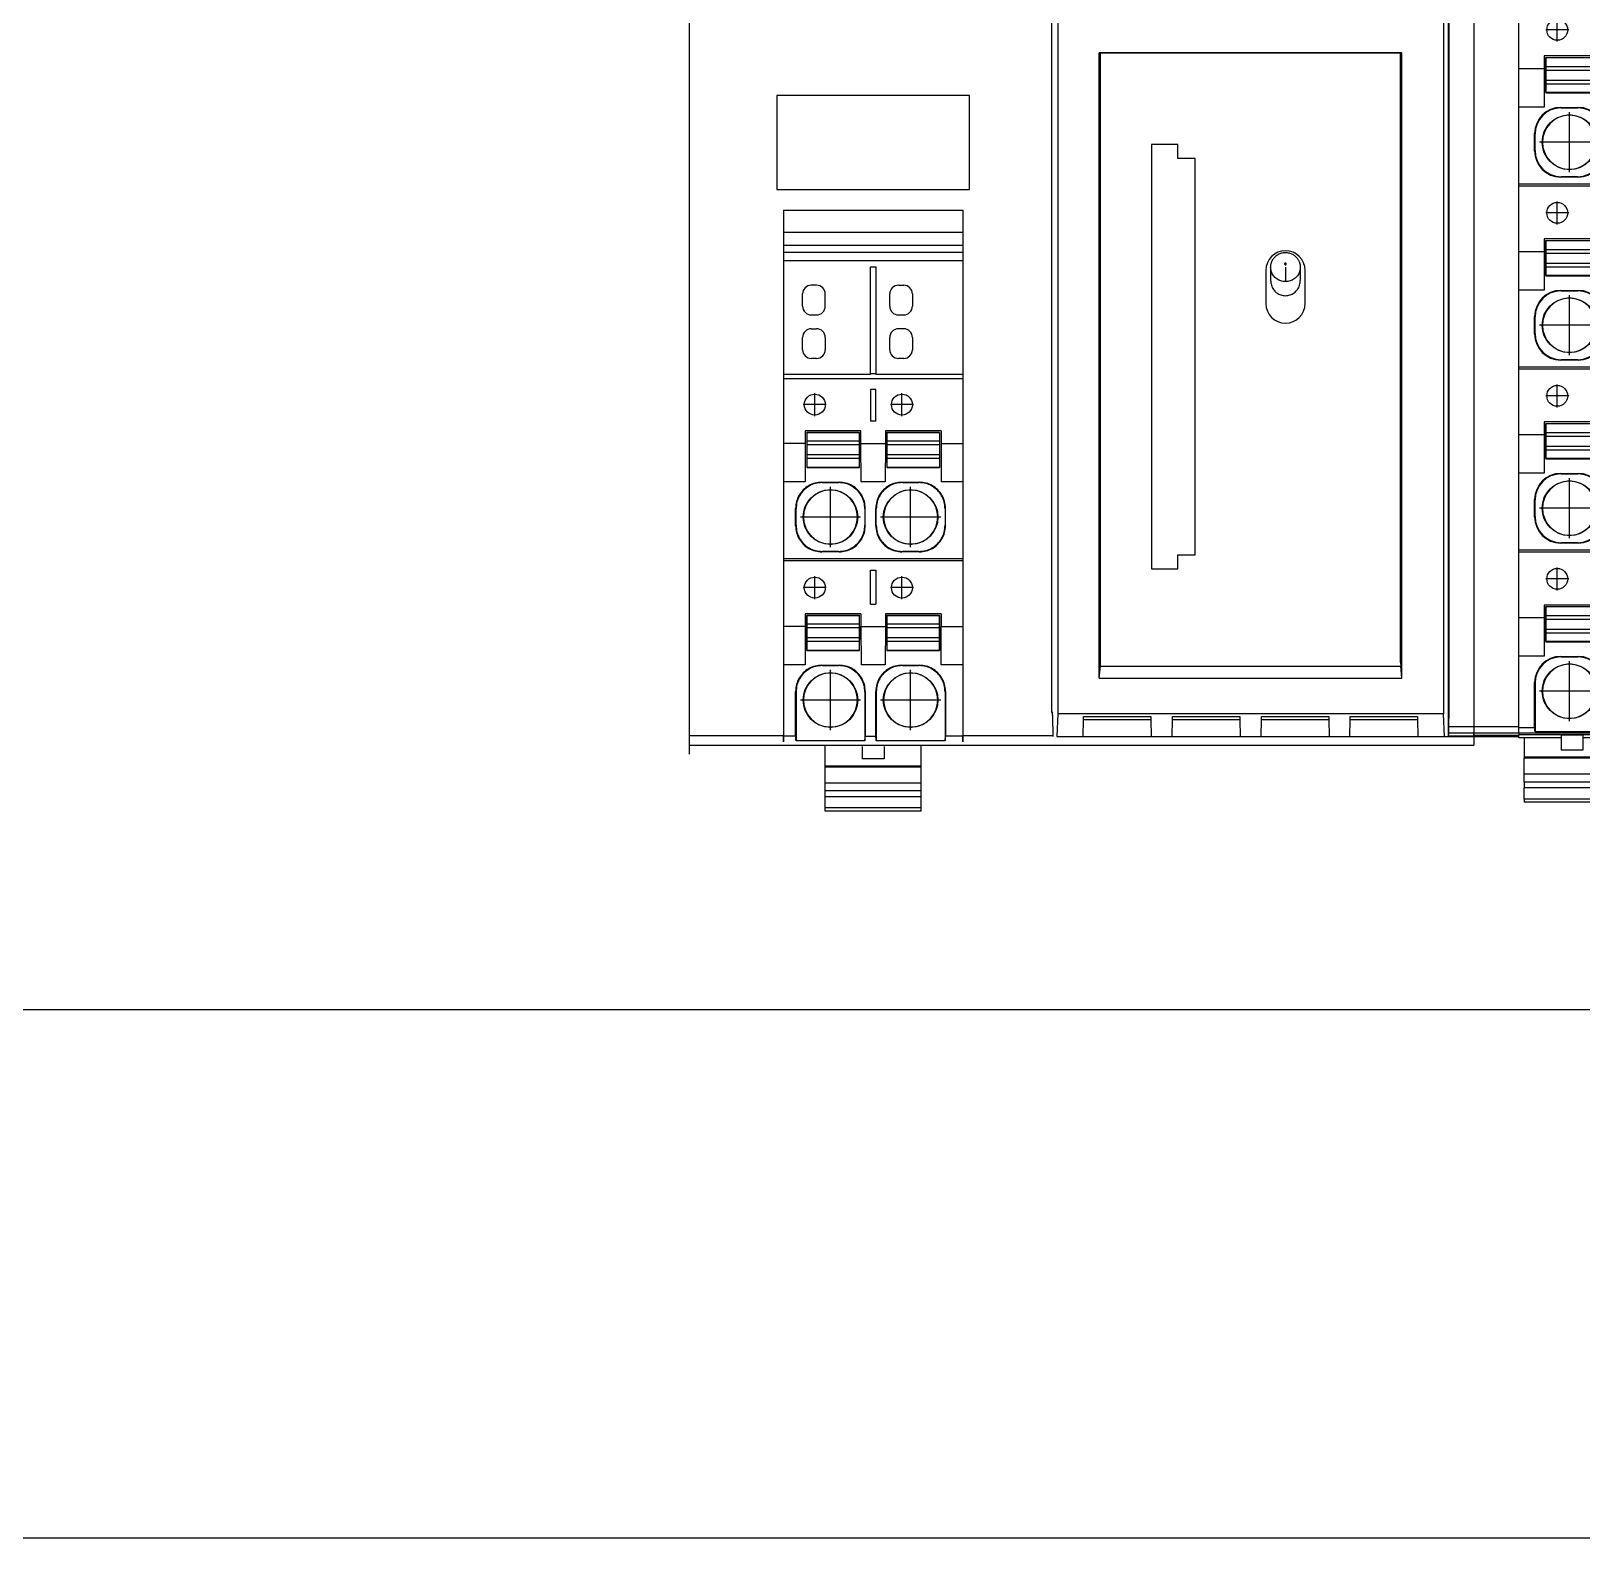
# Model space of a CAD drawing. Extents: x -2333 to 4564, y -5034 to 5704.
# Drawn here: x 2820.6 to 3137.7, y 1898.7 to 2206.9 of the extents above; entities that cross this region are included whole.
import ezdxf

# ---------------------------------------------------------------- set-up
doc = ezdxf.new("R2010")
doc.units = 0
doc.header["$LTSCALE"] = 10
doc.header["$MEASUREMENT"] = 0
doc.linetypes.add('DOT_CENTER', pattern=[14, 12, -1, 0, -1])
doc.layers.get('0').update_dxf_attribs({"linetype": 'CONTINUOUS'})
doc.layers.add('1', color=7, linetype='CONTINUOUS')
doc.layers.add('LEG', color=7, linetype='CONTINUOUS')

# ---------------------------------------------------------------- blocks, each defined once
blk = doc.blocks.new('FIBO-FH-1KF-20P-5R__7', base_point=(-331.149, 166.693))
at = {"color": 7, "linetype": 'Continuous'}
for p, q in [((-208.949, 174.418), (-208.949, 173.168)), ((-208.949, 173.168), (-208.949, 171.043)), ((-208.949, 171.043), (-208.949, 170.743)), ((-209.309, 170.743), (-209.309, 166.693)), ((-208.949, 170.743), (-208.949, 166.693)), ((-208.836, 168.165), (-208.836, 170.743)), ((-208.749, 166.693), (-208.749, 170.743)), ((-208.836, 168.165), (-208.949, 168.16)), ((-208.949, 168.165), (-208.836, 168.165)), ((-330.59, 166.693), (-209.309, 166.693)), ((-209.309, 166.693), (-208.949, 166.693)), ((-208.949, 166.693), (-208.788, 166.693)), ((-208.788, 166.693), (-208.749, 166.693))]:
    blk.add_line(p, q, dxfattribs=at)
at = {"color": 2, "linetype": 'Continuous'}
blk.add_line((-208.788, 166.693), (-208.788, 170.743), dxfattribs=at)
blk = doc.blocks.new('FIBO-P-SP1_5-SINGLE-PWR__9', base_point=(-265.449, 170.743))
at = {"color": 7, "linetype": 'Continuous'}
for p, q in [((-265.449, 176.843), (-264.174, 176.843)), ((-265.449, 170.743), (-265.449, 176.843)), ((-264.097, 176.843), (-264.174, 176.843)), ((-264.174, 176.843), (-264.174, 170.743)), ((-263.554, 176.843), (-264.097, 176.843)), ((-263.554, 176.843), (-263.487, 176.843)), ((-263.554, 170.743), (-263.554, 176.843)), ((-263.487, 176.843), (-263.406, 176.843)), ((-263.406, 176.843), (-263.406, 170.743)), ((-263.406, 176.843), (-263.364, 176.843)), ((-263.364, 176.843), (-262.734, 176.843)), ((-262.734, 176.843), (-251.049, 176.843)), ((-262.734, 170.743), (-262.734, 176.843)), ((-251.049, 170.743), (-251.049, 176.843)), ((-251.049, 176.843), (-250.792, 176.843)), ((-247.066, 176.843), (-250.792, 176.843)), ((-250.792, 170.743), (-250.792, 176.843)), ((-247.066, 176.843), (-247.066, 175.393)), ((-247.066, 176.843), (-244.868, 176.843)), ((-244.868, 176.843), (-244.868, 175.4)), ((-240.449, 176.843), (-244.868, 176.843)), ((-240.449, 176.843), (-240.351, 176.843)), ((-240.449, 176.843), (-240.449, 170.743)), ((-240.351, 176.843), (-236.566, 176.843)), ((-240.351, 170.743), (-240.351, 176.843)), ((-236.566, 176.843), (-236.566, 175.393)), ((-236.566, 176.843), (-234.368, 176.843)), ((-234.368, 176.843), (-234.368, 175.4)), ((-229.949, 176.843), (-234.368, 176.843)), ((-229.949, 176.843), (-229.851, 176.843)), ((-229.949, 176.843), (-229.949, 170.743)), ((-229.851, 176.843), (-226.066, 176.843)), ((-229.851, 170.743), (-229.851, 176.843)), ((-226.066, 176.843), (-226.066, 175.393)), ((-226.066, 176.843), (-223.868, 176.843)), ((-223.868, 176.843), (-223.868, 175.4)), ((-219.449, 176.843), (-223.868, 176.843)), ((-219.449, 176.843), (-219.449, 170.743)), ((-219.449, 176.843), (-219.351, 176.843)), ((-219.351, 176.843), (-215.566, 176.843)), ((-219.351, 170.743), (-219.351, 176.843)), ((-215.566, 176.843), (-215.566, 175.393)), ((-215.566, 176.843), (-213.368, 176.843)), ((-213.368, 176.843), (-213.368, 175.4)), ((-209.272, 176.843), (-213.368, 176.843)), ((-208.949, 176.843), (-209.272, 176.843)), ((-209.272, 176.843), (-209.272, 175.641)), ((-208.949, 176.843), (-208.949, 176.543)), ((-208.949, 176.843), (-208.848, 176.843)), ((-208.949, 176.543), (-208.949, 174.418)), ((-208.686, 176.843), (-208.848, 176.843)), ((-208.686, 176.843), (-208.686, 174.418)), ((-208.686, 176.543), (-207.579, 176.543)), ((-207.579, 176.543), (-207.502, 176.543)), ((-206.584, 176.543), (-207.502, 176.543)), ((-207.502, 176.543), (-207.502, 171.043)), ((-206.132, 176.543), (-206.584, 176.543)), ((-206.132, 176.543), (-205.8, 176.543)), ((-205.168, 176.543), (-205.8, 176.543)), ((-205.168, 176.543), (-204.979, 176.543)), ((-204.979, 176.543), (-204.979, 171.043)), ((-247.799, 175.393), (-247.066, 175.393)), ((-247.799, 175.393), (-247.799, 172.193)), ((-247.713, 172.279), (-247.713, 175.307)), ((-245.685, 175.307), (-247.713, 175.307)), ((-247.699, 175.293), (-247.713, 175.307)), ((-247.699, 175.293), (-247.699, 172.293)), ((-247.199, 175.293), (-247.699, 175.293)), ((-246.987, 175.302), (-247.199, 175.293)), ((-247.199, 172.293), (-247.199, 175.293)), ((-247.066, 175.393), (-244.868, 175.4)), ((-246.987, 172.285), (-246.987, 175.302)), ((-246.987, 175.302), (-246.412, 175.302)), ((-246.412, 175.302), (-246.199, 175.293)), ((-246.412, 172.285), (-246.412, 175.302)), ((-246.199, 172.293), (-246.199, 175.293)), ((-246.199, 175.293), (-245.699, 175.293)), ((-245.685, 175.307), (-245.699, 175.293)), ((-245.699, 175.293), (-245.699, 172.293)), ((-245.685, 172.279), (-245.685, 175.307)), ((-242.352, 175.641), (-243.347, 175.641)), ((-243.324, 175.618), (-242.374, 175.618)), ((-237.299, 175.393), (-236.566, 175.393)), ((-237.299, 175.393), (-237.299, 172.193)), ((-237.199, 175.293), (-237.213, 175.307)), ((-235.185, 175.307), (-237.213, 175.307)), ((-237.213, 172.279), (-237.213, 175.307)), ((-237.199, 175.293), (-237.199, 172.293)), ((-236.699, 175.293), (-237.199, 175.293)), ((-236.487, 175.302), (-236.699, 175.293)), ((-236.699, 172.293), (-236.699, 175.293)), ((-236.566, 175.393), (-234.368, 175.4)), ((-236.487, 175.302), (-235.912, 175.302)), ((-236.487, 172.285), (-236.487, 175.302)), ((-235.912, 172.285), (-235.912, 175.302)), ((-235.912, 175.302), (-235.699, 175.293)), ((-235.699, 172.293), (-235.699, 175.293)), ((-235.699, 175.293), (-235.199, 175.293)), ((-235.185, 175.307), (-235.199, 175.293)), ((-235.199, 175.293), (-235.199, 172.293)), ((-235.185, 172.279), (-235.185, 175.307)), ((-231.852, 175.641), (-232.847, 175.641)), ((-232.824, 175.618), (-231.874, 175.618)), ((-226.799, 175.393), (-226.066, 175.393)), ((-226.799, 175.393), (-226.799, 172.193)), ((-226.699, 175.293), (-226.713, 175.307)), ((-226.713, 172.279), (-226.713, 175.307)), ((-224.685, 175.307), (-226.713, 175.307)), ((-226.199, 175.293), (-226.699, 175.293)), ((-226.699, 175.293), (-226.699, 172.293)), ((-225.987, 175.302), (-226.199, 175.293)), ((-226.199, 172.293), (-226.199, 175.293)), ((-226.066, 175.393), (-223.868, 175.4)), ((-225.987, 172.285), (-225.987, 175.302)), ((-225.987, 175.302), (-225.412, 175.302)), ((-225.412, 175.302), (-225.199, 175.293)), ((-225.412, 172.285), (-225.412, 175.302)), ((-225.199, 175.293), (-224.699, 175.293)), ((-225.199, 172.293), (-225.199, 175.293)), ((-224.685, 175.307), (-224.699, 175.293)), ((-224.699, 175.293), (-224.699, 172.293)), ((-224.685, 172.279), (-224.685, 175.307)), ((-221.352, 175.641), (-222.347, 175.641)), ((-222.324, 175.618), (-221.374, 175.618)), ((-216.299, 175.393), (-215.566, 175.393)), ((-216.299, 175.393), (-216.299, 172.193)), ((-216.199, 175.293), (-216.213, 175.307)), ((-216.213, 172.279), (-216.213, 175.307)), ((-214.185, 175.307), (-216.213, 175.307)), ((-216.199, 175.293), (-216.199, 172.293)), ((-215.699, 175.293), (-216.199, 175.293)), ((-215.487, 175.302), (-215.699, 175.293)), ((-215.699, 172.293), (-215.699, 175.293)), ((-213.368, 175.4), (-215.566, 175.393)), ((-215.487, 175.302), (-214.912, 175.302)), ((-215.487, 172.285), (-215.487, 175.302)), ((-214.912, 175.302), (-214.699, 175.293)), ((-214.912, 172.285), (-214.912, 175.302)), ((-214.699, 175.293), (-214.199, 175.293)), ((-214.699, 172.293), (-214.699, 175.293)), ((-214.185, 175.307), (-214.199, 175.293)), ((-214.199, 175.293), (-214.199, 172.293)), ((-214.185, 172.279), (-214.185, 175.307)), ((-211.847, 175.641), (-209.272, 175.641)), ((-211.824, 175.618), (-209.017, 175.618)), ((-209.017, 175.618), (-209.017, 171.668)), ((-208.949, 174.418), (-208.949, 173.168)), ((-208.837, 174.418), (-208.686, 174.418)), ((-208.686, 174.418), (-207.975, 174.418)), ((-207.975, 174.418), (-207.975, 173.168)), ((-244.847, 173.145), (-244.847, 174.141)), ((-244.824, 173.168), (-244.824, 174.118)), ((-244.396, 173.753), (-244.396, 173.533)), ((-241.303, 173.533), (-241.303, 173.753)), ((-240.874, 174.118), (-240.874, 173.168)), ((-240.852, 174.141), (-240.852, 173.145)), ((-234.347, 173.145), (-234.347, 174.141)), ((-234.324, 173.168), (-234.324, 174.118)), ((-233.896, 173.753), (-233.896, 173.533)), ((-230.803, 173.533), (-230.803, 173.753)), ((-230.374, 174.118), (-230.374, 173.168)), ((-230.352, 174.141), (-230.352, 173.145)), ((-223.847, 173.145), (-223.847, 174.141)), ((-223.824, 173.168), (-223.824, 174.118)), ((-223.396, 173.753), (-223.396, 173.533)), ((-220.303, 173.533), (-220.303, 173.753)), ((-219.874, 174.118), (-219.874, 173.168)), ((-219.852, 174.141), (-219.852, 173.145)), ((-213.347, 173.145), (-213.347, 174.141)), ((-213.324, 173.168), (-213.324, 174.118)), ((-212.896, 173.753), (-212.896, 173.533)), ((-209.803, 173.533), (-209.803, 173.753)), ((-261.149, 172.443), (-261.149, 172.743)), ((-260.649, 173.243), (-259.949, 173.243)), ((-259.449, 172.743), (-259.449, 172.443)), ((-258.649, 172.443), (-258.649, 172.743)), ((-258.149, 173.243), (-257.449, 173.243)), ((-256.949, 172.743), (-256.949, 172.443)), ((-256.149, 172.443), (-256.149, 172.743)), ((-255.649, 173.243), (-254.949, 173.243)), ((-254.449, 172.743), (-254.449, 172.443)), ((-253.649, 172.443), (-253.649, 172.743)), ((-253.149, 173.243), (-252.449, 173.243)), ((-251.949, 172.743), (-251.949, 172.443)), ((-208.949, 173.168), (-208.949, 171.043)), ((-208.837, 173.168), (-208.686, 173.168)), ((-208.686, 173.168), (-207.975, 173.168)), ((-208.686, 173.168), (-208.686, 170.743)), ((-260.649, 171.943), (-259.949, 171.943)), ((-258.149, 171.943), (-257.449, 171.943)), ((-255.649, 171.943), (-254.949, 171.943)), ((-253.149, 171.943), (-252.449, 171.943)), ((-247.799, 172.193), (-247.066, 172.193)), ((-247.699, 172.293), (-247.713, 172.279)), ((-247.713, 172.279), (-245.685, 172.279)), ((-247.199, 172.293), (-247.699, 172.293)), ((-246.987, 172.285), (-247.199, 172.293)), ((-247.066, 172.193), (-244.868, 172.186)), ((-247.066, 172.193), (-247.066, 170.743)), ((-246.412, 172.285), (-246.987, 172.285)), ((-246.199, 172.293), (-246.412, 172.285)), ((-245.699, 172.293), (-246.199, 172.293)), ((-245.699, 172.293), (-245.685, 172.279)), ((-244.868, 172.186), (-244.868, 170.743)), ((-237.299, 172.193), (-236.566, 172.193)), ((-237.199, 172.293), (-237.213, 172.279)), ((-237.213, 172.279), (-235.185, 172.279)), ((-236.699, 172.293), (-237.199, 172.293)), ((-236.487, 172.285), (-236.699, 172.293)), ((-236.566, 172.193), (-236.566, 170.743)), ((-236.566, 172.193), (-234.368, 172.186)), ((-235.912, 172.285), (-236.487, 172.285)), ((-235.699, 172.293), (-235.912, 172.285)), ((-235.199, 172.293), (-235.699, 172.293)), ((-235.199, 172.293), (-235.185, 172.279)), ((-234.368, 172.186), (-234.368, 170.743)), ((-226.799, 172.193), (-226.066, 172.193)), ((-226.699, 172.293), (-226.713, 172.279)), ((-226.713, 172.279), (-224.685, 172.279)), ((-226.199, 172.293), (-226.699, 172.293)), ((-225.987, 172.285), (-226.199, 172.293)), ((-226.066, 172.193), (-226.066, 170.743)), ((-226.066, 172.193), (-223.868, 172.186)), ((-225.412, 172.285), (-225.987, 172.285)), ((-225.199, 172.293), (-225.412, 172.285)), ((-224.699, 172.293), (-225.199, 172.293)), ((-224.699, 172.293), (-224.685, 172.279)), ((-223.868, 172.186), (-223.868, 170.743)), ((-216.299, 172.193), (-215.566, 172.193)), ((-216.199, 172.293), (-216.213, 172.279)), ((-216.213, 172.279), (-214.185, 172.279)), ((-215.699, 172.293), (-216.199, 172.293)), ((-215.487, 172.285), (-215.699, 172.293)), ((-215.566, 172.193), (-215.566, 170.743)), ((-215.566, 172.193), (-213.368, 172.186)), ((-214.912, 172.285), (-215.487, 172.285)), ((-214.699, 172.293), (-214.912, 172.285)), ((-214.199, 172.293), (-214.699, 172.293)), ((-214.199, 172.293), (-214.185, 172.279)), ((-213.368, 172.186), (-213.368, 170.743)), ((-242.352, 171.645), (-243.347, 171.645)), ((-242.374, 171.668), (-243.324, 171.668)), ((-231.852, 171.645), (-232.847, 171.645)), ((-231.874, 171.668), (-232.824, 171.668)), ((-221.352, 171.645), (-222.347, 171.645)), ((-221.374, 171.668), (-222.324, 171.668)), ((-209.272, 171.646), (-211.847, 171.645)), ((-211.824, 171.668), (-209.017, 171.668)), ((-209.272, 170.743), (-209.272, 171.646)), ((-208.949, 171.043), (-208.949, 170.743)), ((-208.686, 171.043), (-207.579, 171.043)), ((-207.579, 171.043), (-207.502, 171.043)), ((-206.584, 171.043), (-207.502, 171.043)), ((-206.132, 171.043), (-206.584, 171.043)), ((-206.132, 171.043), (-205.8, 171.043)), ((-205.168, 171.043), (-205.8, 171.043)), ((-205.168, 171.043), (-204.979, 171.043)), ((-264.174, 170.743), (-265.449, 170.743)), ((-264.097, 170.743), (-264.174, 170.743)), ((-264.097, 170.743), (-263.554, 170.743)), ((-263.487, 170.743), (-263.554, 170.743)), ((-263.406, 170.743), (-263.487, 170.743)), ((-263.364, 170.743), (-263.406, 170.743)), ((-262.734, 170.743), (-263.364, 170.743)), ((-251.049, 170.743), (-262.734, 170.743)), ((-250.792, 170.743), (-251.049, 170.743)), ((-247.066, 170.743), (-250.792, 170.743)), ((-244.868, 170.743), (-247.066, 170.743)), ((-240.449, 170.743), (-244.868, 170.743)), ((-240.351, 170.743), (-240.449, 170.743)), ((-236.566, 170.743), (-240.351, 170.743)), ((-234.368, 170.743), (-236.566, 170.743)), ((-229.949, 170.743), (-234.368, 170.743)), ((-229.851, 170.743), (-229.949, 170.743)), ((-226.066, 170.743), (-229.851, 170.743)), ((-223.868, 170.743), (-226.066, 170.743)), ((-219.449, 170.743), (-223.868, 170.743)), ((-219.351, 170.743), (-219.449, 170.743)), ((-215.566, 170.743), (-219.351, 170.743)), ((-213.368, 170.743), (-215.566, 170.743)), ((-209.272, 170.743), (-213.368, 170.743)), ((-208.949, 170.743), (-209.272, 170.743)), ((-208.949, 170.743), (-208.848, 170.743)), ((-208.686, 170.743), (-208.848, 170.743))]:
    blk.add_line(p, q, dxfattribs=at)
at = {"color": 2, "linetype": 'Continuous'}
for p, q in [((-264.097, 176.843), (-264.097, 170.743)), ((-263.487, 170.743), (-263.487, 176.843)), ((-263.364, 170.743), (-263.364, 176.843)), ((-208.848, 176.843), (-208.848, 170.743)), ((-206.584, 176.543), (-206.584, 171.043)), ((-206.132, 176.543), (-206.132, 171.043)), ((-205.8, 176.543), (-205.8, 171.043)), ((-205.168, 176.543), (-205.168, 171.043)), ((-243.324, 175.618), (-243.347, 175.641)), ((-242.374, 175.618), (-242.352, 175.641)), ((-232.824, 175.618), (-232.847, 175.641)), ((-231.852, 175.641), (-231.874, 175.618)), ((-222.324, 175.618), (-222.347, 175.641)), ((-221.374, 175.618), (-221.352, 175.641)), ((-211.847, 175.641), (-211.824, 175.618)), ((-208.837, 174.418), (-208.837, 173.168)), ((-207.502, 174.443), (-207.579, 174.443)), ((-244.824, 174.118), (-244.847, 174.141)), ((-240.874, 174.118), (-240.852, 174.141)), ((-234.324, 174.118), (-234.347, 174.141)), ((-230.352, 174.141), (-230.374, 174.118)), ((-223.824, 174.118), (-223.847, 174.141)), ((-219.874, 174.118), (-219.852, 174.141)), ((-213.347, 174.141), (-213.324, 174.118)), ((-244.824, 173.168), (-244.847, 173.145)), ((-240.874, 173.168), (-240.852, 173.145)), ((-234.347, 173.145), (-234.324, 173.168)), ((-230.374, 173.168), (-230.352, 173.145)), ((-223.824, 173.168), (-223.847, 173.145)), ((-219.874, 173.168), (-219.852, 173.145)), ((-213.324, 173.168), (-213.347, 173.145)), ((-243.324, 171.668), (-243.347, 171.645)), ((-242.374, 171.668), (-242.352, 171.645)), ((-232.847, 171.645), (-232.824, 171.668)), ((-231.874, 171.668), (-231.852, 171.645)), ((-222.324, 171.668), (-222.347, 171.645)), ((-221.374, 171.668), (-221.352, 171.645)), ((-211.824, 171.668), (-211.847, 171.645))]:
    blk.add_line(p, q, dxfattribs=at)
at = {"color": 7, "linetype": 'Continuous'}
for centre, radius in [((-242.849, 173.643), 1.567), ((-232.349, 173.643), 1.567), ((-221.849, 173.643), 1.567), ((-211.349, 173.643), 1.567), ((-249.299, 172.943), 0.6), ((-238.799, 172.943), 0.6), ((-228.299, 172.943), 0.6), ((-217.799, 172.943), 0.6)]:
    blk.add_circle(centre, radius, dxfattribs=at)
for centre, radius, start, end in [((-243.347, 174.141), 1.5, 90.00436, 179.99564), ((-243.324, 174.118), 1.5, 90.00436, 179.99564), ((-242.374, 174.118), 1.5, 0.00436, 89.99564), ((-242.352, 174.141), 1.5, 0.00436, 89.99564), ((-232.847, 174.141), 1.5, 90.00436, 179.99564), ((-232.824, 174.118), 1.5, 90.00436, 179.99564), ((-231.874, 174.118), 1.5, 0.00436, 89.99564), ((-231.852, 174.141), 1.5, 0.00436, 89.99564), ((-222.347, 174.141), 1.5, 90.00436, 179.99564), ((-222.324, 174.118), 1.5, 90.00436, 179.99564), ((-221.374, 174.118), 1.5, 0.00436, 89.99564), ((-221.352, 174.141), 1.5, 0.00436, 89.99564), ((-211.847, 174.141), 1.5, 90.00436, 179.99564), ((-211.824, 174.118), 1.5, 90.00436, 179.99564), ((-242.849, 173.643), 1.55, 4.06936, 175.93064), ((-232.349, 173.643), 1.55, 4.06936, 175.93064), ((-221.849, 173.643), 1.55, 4.06936, 175.93064), ((-211.349, 173.643), 1.55, 4.06936, 175.93064), ((-242.878, 173.643), 1.522, 175.85454, 184.14546), ((-242.849, 173.643), 1.55, 184.06936, 355.93064), ((-242.821, 173.643), 1.522, 355.85454, 4.14546), ((-232.378, 173.643), 1.522, 175.85454, 184.14546), ((-232.349, 173.643), 1.55, 184.06936, 355.93064), ((-232.321, 173.643), 1.522, 355.85454, 4.14546), ((-221.878, 173.643), 1.522, 175.85454, 184.14546), ((-221.849, 173.643), 1.55, 184.06936, 355.93064), ((-221.821, 173.643), 1.522, 355.85454, 4.14546), ((-211.378, 173.643), 1.522, 175.85454, 184.14546), ((-211.349, 173.643), 1.55, 184.06936, 355.93064), ((-211.321, 173.643), 1.522, 355.85454, 4.14546), ((-260.649, 172.743), 0.5, 90, 180), ((-259.949, 172.743), 0.5, 0, 90), ((-258.149, 172.743), 0.5, 90, 180), ((-257.449, 172.743), 0.5, 0, 90), ((-255.649, 172.743), 0.5, 90, 180), ((-254.949, 172.743), 0.5, 0, 90), ((-253.149, 172.743), 0.5, 90, 180), ((-252.449, 172.743), 0.5, 0, 90), ((-243.347, 173.146), 1.5, 180.00436, 269.99564), ((-243.324, 173.168), 1.5, 180.00436, 269.99564), ((-242.374, 173.168), 1.5, 270.00436, 359.99564), ((-242.352, 173.146), 1.5, 270.00436, 359.99564), ((-232.847, 173.146), 1.5, 180.00436, 269.99564), ((-232.824, 173.168), 1.5, 180.00436, 269.99564), ((-231.874, 173.168), 1.5, 270.00436, 359.99564), ((-231.852, 173.146), 1.5, 270.00436, 359.99564), ((-222.347, 173.146), 1.5, 180.00436, 269.99564), ((-222.324, 173.168), 1.5, 180.00436, 269.99564), ((-221.374, 173.168), 1.5, 270.00436, 359.99564), ((-221.352, 173.146), 1.5, 270.00436, 359.99564), ((-211.847, 173.146), 1.5, 180.00436, 269.99564), ((-211.824, 173.168), 1.5, 180.00436, 269.99564), ((-260.649, 172.443), 0.5, 180, 270), ((-259.949, 172.443), 0.5, 270, 0), ((-258.149, 172.443), 0.5, 180, 270), ((-257.449, 172.443), 0.5, 270, 0), ((-255.649, 172.443), 0.5, 180, 270), ((-254.949, 172.443), 0.5, 270, 0), ((-253.149, 172.443), 0.5, 180, 270), ((-252.449, 172.443), 0.5, 270, 0)]:
    blk.add_arc(centre, radius, start, end, dxfattribs=at)
at = {"color": 2, "linetype": 'Continuous'}
for points in [[(-207.579, 174.443), (-207.579, 174.968), (-207.579, 175.493), (-207.579, 176.018), (-207.579, 176.543)], [(-207.579, 171.043), (-207.579, 171.893), (-207.579, 172.743), (-207.579, 173.593), (-207.579, 174.443)]]:
    blk.add_spline(points, degree=3, dxfattribs=at)
at = {"color": 7, "linetype": 'Continuous'}
for points in [[(-209.017, 175.618), (-209.122, 175.63), (-209.272, 175.641)], [(-209.017, 171.668), (-209.122, 171.657), (-209.272, 171.646)]]:
    blk.add_spline(points, degree=3, dxfattribs=at)
at = {"layer": '1', "color": 2, "linetype": 'DOT_CENTER'}
for p, q in [((-242.849, 175.367), (-242.849, 171.92)), ((-232.349, 175.367), (-232.349, 171.92)), ((-221.849, 175.367), (-221.849, 171.92)), ((-211.349, 175.367), (-211.349, 171.92)), ((-249.299, 173.603), (-249.299, 172.283)), ((-241.126, 173.643), (-244.573, 173.643)), ((-238.799, 173.603), (-238.799, 172.283)), ((-230.626, 173.643), (-234.073, 173.643)), ((-228.299, 173.603), (-228.299, 172.283)), ((-220.126, 173.643), (-223.573, 173.643)), ((-217.799, 173.603), (-217.799, 172.283)), ((-209.626, 173.643), (-213.073, 173.643)), ((-248.639, 172.943), (-249.959, 172.943)), ((-238.139, 172.943), (-239.459, 172.943)), ((-227.639, 172.943), (-228.959, 172.943)), ((-217.139, 172.943), (-218.459, 172.943))]:
    blk.add_line(p, q, dxfattribs=at)

msp = doc.modelspace()

# ---------------------------------------------------------------- linework, layer by layer
at = {"color": 7, "linetype": 'Continuous'}
for p, q in [((3110.5398, 2067.53587), (3110.5398, 2490.37854)), ((3029.27749, 2067.53587), (3029.27749, 2307.82571)), ((3030.47183, 2211.3919), (3030.47183, 2067.25592)), ((3109.34546, 2211.3919), (3109.34546, 2067.25592)), ((3100.84123, 2202.41829), (3038.97917, 2202.41829)), ((3038.97917, 2074.5618), (3038.97917, 2202.41829)), ((3039.2598, 2202.36231), (3038.97917, 2202.41829)), ((3100.5606, 2202.36231), (3039.2598, 2202.36231)), ((3039.2598, 2077.7694), (3039.2598, 2202.36231)), ((3100.5606, 2202.36231), (3100.84123, 2202.41829)), ((3100.5606, 2077.7694), (3100.5606, 2202.36231)), ((3100.84123, 2074.5618), (3100.84123, 2202.41829)), ((3012.45373, 2193.74986), (2973.07952, 2193.74986)), ((2973.07952, 2193.74986), (2973.07952, 2174.50497)), ((3012.45373, 2174.50497), (3012.45373, 2193.74986)), ((3049.68029, 2183.71352), (3049.68029, 2096.92169)), ((3055.03472, 2183.71352), (3049.68029, 2183.71352)), ((3055.03472, 2180.86232), (3055.03472, 2183.71352)), ((3058.59872, 2180.86232), (3055.03472, 2180.86232)), ((3058.59872, 2099.77289), (3058.59872, 2180.86232)), ((2973.07952, 2174.50497), (3012.45373, 2174.50497)), ((2974.395, 2170.24625), (3011.1042, 2170.24625)), ((2992.215, 2136.89781), (2992.215, 2158.69047)), ((2992.215, 2158.69047), (2993.2842, 2158.69047)), ((2993.2842, 2158.69047), (2993.2842, 2136.89781)), ((3073.02449, 2157.9594), (3073.02449, 2151.1878)), ((3074.0088, 2158.59344), (3074.0088, 2155.90651)), ((3080.0676, 2158.59344), (3080.0676, 2155.90651)), ((3081.05192, 2151.1878), (3081.05192, 2157.9594)), ((2978.3154, 2150.64425), (2978.3154, 2153.13905)), ((2981.1666, 2154.92105), (2980.0974, 2154.92105)), ((2982.9486, 2150.64425), (2982.9486, 2153.13905)), ((2996.1354, 2150.64425), (2996.1354, 2153.13905)), ((2997.9174, 2154.92105), (2998.9866, 2154.92105)), ((3000.7686, 2153.13905), (3000.7686, 2150.64425)), ((2980.0974, 2148.86225), (2981.1666, 2148.86225)), ((2997.9174, 2148.86225), (2998.9866, 2148.86225)), ((2978.3154, 2141.73425), (2978.3154, 2144.22905)), ((2980.0974, 2146.01105), (2981.1666, 2146.01105)), ((2982.9486, 2144.22905), (2982.9486, 2141.73425)), ((2996.1354, 2141.73425), (2996.1354, 2144.22905)), ((2998.9866, 2146.01105), (2997.9174, 2146.01105)), ((3000.7686, 2144.22905), (3000.7686, 2141.73425)), ((2981.1666, 2139.95225), (2980.0974, 2139.95225)), ((2998.9866, 2139.95225), (2997.9174, 2139.95225)), ((2974.395, 2136.74465), (2992.215, 2136.74465)), ((2974.395, 2135.82568), (3011.1042, 2135.82568)), ((2992.215, 2136.89781), (2993.2842, 2136.89781)), ((2992.215, 2136.74465), (2992.215, 2136.89781)), ((2993.2842, 2136.89781), (2993.2842, 2136.74465)), ((2993.2842, 2136.74465), (3011.1042, 2136.74465)), ((2992.215, 2133.60968), (2992.215, 2127.12185)), ((2993.2842, 2133.60968), (2992.215, 2133.60968)), ((2993.2842, 2127.12185), (2993.2842, 2133.60968)), ((2990.2548, 2125.16165), (2978.85, 2125.16165)), ((2978.85, 2125.16165), (2978.85, 2122.54944)), ((2979.1585, 2124.85315), (2989.9463, 2124.85315)), ((2979.2064, 2124.80525), (2989.8984, 2124.80525)), ((2990.2548, 2122.54944), (2990.2548, 2125.16165)), ((2993.2842, 2127.12185), (2992.215, 2127.12185)), ((3006.6492, 2125.16165), (2995.2444, 2125.16165)), ((2995.2444, 2125.16165), (2995.2444, 2122.54944)), ((2995.5529, 2124.85315), (3006.3407, 2124.85315)), ((2995.6008, 2124.80525), (3006.2928, 2124.80525)), ((3006.6492, 2125.16165), (3006.6492, 2122.54944)), ((2978.85, 2122.54944), (2974.395, 2122.54944)), ((2978.85, 2122.54944), (2978.82512, 2114.71583)), ((2989.9295, 2122.2657), (2979.1753, 2122.2657)), ((2989.8984, 2123.02325), (2979.2064, 2123.02325)), ((2990.2548, 2122.54944), (2995.2444, 2122.54944)), ((2990.27968, 2114.71583), (2990.2548, 2122.54944)), ((2995.2444, 2122.54944), (2995.21952, 2114.71583)), ((3006.3239, 2122.2657), (2995.5697, 2122.2657)), ((3006.2928, 2123.02325), (2995.6008, 2123.02325)), ((3006.6492, 2122.54944), (3011.1042, 2122.54944)), ((3006.6492, 2122.54944), (3006.67408, 2114.71583)), ((2989.9295, 2120.2168), (2979.1753, 2120.2168)), ((2989.8984, 2119.45925), (2979.2064, 2119.45925)), ((3006.3239, 2120.2168), (2995.5697, 2120.2168)), ((3006.2928, 2119.45925), (2995.6008, 2119.45925)), ((2979.1585, 2117.62935), (2989.9463, 2117.62935)), ((2989.8984, 2117.67725), (2979.2064, 2117.67725)), ((2995.5529, 2117.62935), (3006.3407, 2117.62935)), ((3006.2928, 2117.67725), (2995.6008, 2117.67725)), ((2978.82512, 2114.71583), (2974.395, 2114.71583)), ((2982.24383, 2114.63962), (2985.79177, 2114.63962)), ((2982.3247, 2114.55875), (2982.24383, 2114.63962)), ((2982.3247, 2114.55875), (2985.7109, 2114.55875)), ((2984.40982, 2113.03012), (2983.62578, 2113.03012)), ((2985.7109, 2114.55875), (2985.79177, 2114.63962)), ((2995.21952, 2114.71583), (2990.27968, 2114.71583)), ((2998.63823, 2114.63962), (3002.18617, 2114.63962)), ((2998.7191, 2114.55875), (2998.63823, 2114.63962)), ((2998.7191, 2114.55875), (3002.1053, 2114.55875)), ((3000.80422, 2113.03012), (3000.02018, 2113.03012)), ((3002.1053, 2114.55875), (3002.18617, 2114.63962)), ((3011.1042, 2114.71583), (3006.67408, 2114.71583)), ((2976.9789, 2109.21295), (2976.89803, 2109.29382)), ((2976.89803, 2105.74588), (2976.89803, 2109.29382)), ((2976.9789, 2105.82675), (2976.9789, 2109.21295)), ((2991.0567, 2109.21295), (2991.13757, 2109.29382)), ((2991.0567, 2109.21295), (2991.0567, 2105.82675)), ((2991.13757, 2105.74588), (2991.13757, 2109.29382)), ((2993.3733, 2109.21295), (2993.29243, 2109.29382)), ((2993.29243, 2105.74588), (2993.29243, 2109.29382)), ((2993.3733, 2105.82675), (2993.3733, 2109.21295)), ((3007.4511, 2109.21295), (3007.53197, 2109.29382)), ((3007.4511, 2109.21295), (3007.4511, 2105.82675)), ((3007.53197, 2105.74588), (3007.53197, 2109.29382)), ((2976.9789, 2105.82675), (2976.89803, 2105.74588)), ((2991.0567, 2105.82675), (2991.13757, 2105.74588)), ((2993.3733, 2105.82675), (2993.29243, 2105.74588)), ((3007.4511, 2105.82675), (3007.53197, 2105.74588)), ((2982.3247, 2100.48095), (2982.24383, 2100.40008)), ((2985.79177, 2100.40008), (2982.24383, 2100.40008)), ((2985.7109, 2100.48095), (2982.3247, 2100.48095)), ((2983.62578, 2102.00958), (2984.40982, 2102.00958)), ((2985.7109, 2100.48095), (2985.79177, 2100.40008)), ((2998.7191, 2100.48095), (2998.63823, 2100.40008)), ((3002.18617, 2100.40008), (2998.63823, 2100.40008)), ((3002.1053, 2100.48095), (2998.7191, 2100.48095)), ((3000.02018, 2102.00958), (3000.80422, 2102.00958)), ((3002.1053, 2100.48095), (3002.18617, 2100.40008)), ((3055.03472, 2099.77289), (3058.59872, 2099.77289)), ((3055.03472, 2096.92169), (3055.03472, 2099.77289)), ((3011.1042, 2098.96625), (2974.395, 2098.96625)), ((2974.395, 2098.61617), (3011.1042, 2098.61617)), ((2992.215, 2089.69985), (2992.215, 2096.64965)), ((2992.215, 2096.64965), (2993.2842, 2096.64965)), ((2993.2842, 2096.64965), (2993.2842, 2089.69985)), ((3049.68029, 2096.92169), (3055.03472, 2096.92169)), ((2992.215, 2089.69985), (2993.2842, 2089.69985)), ((2990.2548, 2087.73965), (2978.85, 2087.73965)), ((2978.85, 2087.73965), (2978.85, 2085.12744)), ((2979.1585, 2087.43115), (2989.9463, 2087.43115)), ((2979.1585, 2087.43115), (2979.2064, 2087.38325)), ((2979.1585, 2087.43115), (2979.1585, 2080.20735)), ((2979.2064, 2087.38325), (2989.8984, 2087.38325)), ((2979.2064, 2085.60125), (2979.2064, 2087.38325)), ((2989.8984, 2087.38325), (2989.9463, 2087.43115)), ((2989.8984, 2087.38325), (2989.8984, 2085.60125)), ((2989.9463, 2080.20735), (2989.9463, 2087.43115)), ((2990.2548, 2087.73965), (2990.2548, 2085.12744)), ((3006.6492, 2087.73965), (2995.2444, 2087.73965)), ((2995.2444, 2087.73965), (2995.2444, 2085.12744)), ((2995.5529, 2087.43115), (3006.3407, 2087.43115)), ((2995.5529, 2087.43115), (2995.6008, 2087.38325)), ((2995.5529, 2087.43115), (2995.5529, 2080.20735)), ((2995.6008, 2087.38325), (3006.2928, 2087.38325)), ((2995.6008, 2085.60125), (2995.6008, 2087.38325)), ((3006.2928, 2087.38325), (3006.3407, 2087.43115)), ((3006.2928, 2087.38325), (3006.2928, 2085.60125)), ((3006.3407, 2080.20735), (3006.3407, 2087.43115)), ((3006.6492, 2087.73965), (3006.6492, 2085.12744)), ((2978.85, 2085.12744), (2974.395, 2085.12744)), ((2978.85, 2085.12744), (2978.82512, 2077.29383)), ((2979.1753, 2084.8437), (2979.2064, 2085.60125)), ((2989.9295, 2084.8437), (2979.1753, 2084.8437)), ((2979.1753, 2082.7948), (2979.1753, 2084.8437)), ((2989.8984, 2085.60125), (2979.2064, 2085.60125)), ((2989.8984, 2085.60125), (2989.9295, 2084.8437)), ((2989.9295, 2084.8437), (2989.9295, 2082.7948)), ((2990.2548, 2085.12744), (2995.2444, 2085.12744)), ((2990.2548, 2085.12744), (2990.27968, 2077.29383)), ((2995.2444, 2085.12744), (2995.21952, 2077.29383)), ((2995.5697, 2084.8437), (2995.6008, 2085.60125)), ((3006.3239, 2084.8437), (2995.5697, 2084.8437)), ((2995.5697, 2082.7948), (2995.5697, 2084.8437)), ((3006.2928, 2085.60125), (2995.6008, 2085.60125)), ((3006.2928, 2085.60125), (3006.3239, 2084.8437)), ((3006.3239, 2084.8437), (3006.3239, 2082.7948)), ((3006.6492, 2085.12744), (3011.1042, 2085.12744)), ((3006.67408, 2077.29383), (3006.6492, 2085.12744)), ((2979.2064, 2080.25525), (2979.1585, 2080.20735)), ((2979.1585, 2080.20735), (2989.9463, 2080.20735)), ((2989.9295, 2082.7948), (2979.1753, 2082.7948)), ((2979.2064, 2082.03725), (2979.1753, 2082.7948)), ((2989.8984, 2082.03725), (2979.2064, 2082.03725)), ((2979.2064, 2080.25525), (2979.2064, 2082.03725)), ((2989.8984, 2080.25525), (2979.2064, 2080.25525)), ((2989.9295, 2082.7948), (2989.8984, 2082.03725)), ((2989.8984, 2082.03725), (2989.8984, 2080.25525)), ((2989.9463, 2080.20735), (2989.8984, 2080.25525)), ((2995.6008, 2080.25525), (2995.5529, 2080.20735)), ((2995.5529, 2080.20735), (3006.3407, 2080.20735)), ((3006.3239, 2082.7948), (2995.5697, 2082.7948)), ((2995.6008, 2082.03725), (2995.5697, 2082.7948)), ((3006.2928, 2082.03725), (2995.6008, 2082.03725)), ((2995.6008, 2080.25525), (2995.6008, 2082.03725)), ((3006.2928, 2080.25525), (2995.6008, 2080.25525)), ((3006.3239, 2082.7948), (3006.2928, 2082.03725)), ((3006.2928, 2082.03725), (3006.2928, 2080.25525)), ((3006.3407, 2080.20735), (3006.2928, 2080.25525)), ((2978.82512, 2077.29383), (2974.395, 2077.29383)), ((2982.24383, 2077.21762), (2985.79177, 2077.21762)), ((2982.3247, 2077.13675), (2982.24383, 2077.21762)), ((2982.3247, 2077.13675), (2985.7109, 2077.13675)), ((2985.7109, 2077.13675), (2985.79177, 2077.21762)), ((2995.21952, 2077.29383), (2990.27968, 2077.29383)), ((2998.63823, 2077.21762), (3002.18617, 2077.21762)), ((2998.7191, 2077.13675), (2998.63823, 2077.21762)), ((2998.7191, 2077.13675), (3002.1053, 2077.13675)), ((3002.18617, 2077.21762), (3002.1053, 2077.13675)), ((3011.1042, 2077.29383), (3006.67408, 2077.29383)), ((3038.97917, 2074.5618), (3039.19744, 2077.0566)), ((3039.19744, 2077.0566), (3039.2598, 2077.7694)), ((3039.19744, 2077.0566), (3100.62296, 2077.0566)), ((3100.5606, 2077.7694), (3100.62296, 2077.0566)), ((3100.84123, 2074.5618), (3100.62296, 2077.0566)), ((2984.40982, 2075.60812), (2983.62578, 2075.60812)), ((3000.80422, 2075.60812), (3000.02018, 2075.60812)), ((3038.97917, 2074.5618), (3100.84123, 2074.5618)), ((2976.89803, 2062.69265), (2976.89803, 2071.87182)), ((2976.9789, 2071.79095), (2976.89803, 2071.87182)), ((2976.9789, 2071.79095), (2976.9789, 2061.78619)), ((2991.0567, 2071.79095), (2991.13757, 2071.87182)), ((2991.0567, 2071.79095), (2991.0567, 2061.78619)), ((2991.13757, 2071.87182), (2991.13757, 2062.69265)), ((2993.29243, 2062.69265), (2993.29243, 2071.87182)), ((2993.3733, 2071.79095), (2993.29243, 2071.87182)), ((2993.3733, 2071.79095), (2993.3733, 2061.78619)), ((3007.53197, 2071.87182), (3007.4511, 2071.79095)), ((3007.4511, 2071.79095), (3007.4511, 2061.78619)), ((3007.53197, 2071.87182), (3007.53197, 2062.69265)), ((3029.27749, 2067.53587), (3029.34492, 2067.53587)), ((3110.47238, 2067.53587), (3110.5398, 2067.53587)), ((2983.62578, 2064.58758), (2984.40982, 2064.58758)), ((3000.02018, 2064.58758), (3000.80422, 2064.58758)), ((3030.47183, 2067.25592), (3030.26947, 2062.6224)), ((3109.34546, 2067.25592), (3030.47183, 2067.25592)), ((3035.6958, 2062.6224), (3035.75547, 2066.04077)), ((3035.75547, 2066.04077), (3035.76734, 2066.721)), ((3049.53573, 2066.04077), (3035.75547, 2066.04077)), ((3035.76734, 2066.721), (3049.52386, 2066.721)), ((3049.52386, 2066.721), (3049.53573, 2066.04077)), ((3049.53573, 2066.04077), (3049.5954, 2062.6224)), ((3053.8722, 2062.6224), (3053.93187, 2066.04077)), ((3053.93187, 2066.04077), (3053.94374, 2066.721)), ((3067.71213, 2066.04077), (3053.93187, 2066.04077)), ((3053.94374, 2066.721), (3067.70026, 2066.721)), ((3067.70026, 2066.721), (3067.71213, 2066.04077)), ((3067.71213, 2066.04077), (3067.7718, 2062.6224)), ((3072.0486, 2062.6224), (3072.10827, 2066.04077)), ((3072.10827, 2066.04077), (3072.12014, 2066.721)), ((3085.88853, 2066.04077), (3072.10827, 2066.04077)), ((3072.12014, 2066.721), (3085.87666, 2066.721)), ((3085.87666, 2066.721), (3085.88853, 2066.04077)), ((3085.88853, 2066.04077), (3085.9482, 2062.6224)), ((3090.225, 2062.6224), (3090.28467, 2066.04077)), ((3090.28467, 2066.04077), (3090.29654, 2066.721)), ((3104.06493, 2066.04077), (3090.28467, 2066.04077)), ((3090.29654, 2066.721), (3104.05306, 2066.721)), ((3104.05306, 2066.721), (3104.06493, 2066.04077)), ((3104.06493, 2066.04077), (3104.1246, 2062.6224)), ((3109.54783, 2062.6224), (3109.34546, 2067.25592)), ((2955.1494, 2062.83508), (2974.395, 2062.83508)), ((2976.89803, 2062.69265), (2974.395, 2062.69265)), ((2974.395, 2061.54425), (2974.395, 2062.69265)), ((2991.0567, 2061.78619), (2976.9789, 2061.78619)), ((2991.13757, 2062.69265), (2993.29243, 2062.69265)), ((3007.4511, 2061.78619), (2993.3733, 2061.78619)), ((3011.1042, 2062.69265), (3007.53197, 2062.69265)), ((3011.1042, 2062.83508), (3029.48242, 2062.83508)), ((3011.1042, 2061.54425), (3011.1042, 2062.69265)), ((2990.5221, 2060.60382), (2990.5221, 2058.0704)), ((2994.9771, 2058.0704), (2990.5221, 2058.0704)), ((2994.9771, 2060.60382), (2994.9771, 2058.0704)), ((3002.5506, 2056.38396), (2982.9486, 2056.38396)), ((2990.433, 2056.66182), (2990.433, 2056.38396)), ((3002.5506, 2053.1144), (2982.9486, 2053.1144)), ((3002.5506, 2051.50233), (2982.9486, 2051.50233)), ((3002.5506, 2050.31862), (2982.9486, 2050.31862)), ((3002.5506, 2048.06731), (2982.9486, 2048.06731)), ((3002.5506, 2047.3931), (2982.9486, 2047.3931))]:
    msp.add_line(p, q, dxfattribs=at)
for centre, radius in [((2980.8102, 2130.50765), 2.1384), ((2998.6302, 2130.50765), 2.1384), ((2984.0178, 2107.51985), 5.58485), ((3000.4122, 2107.51985), 5.58485), ((2980.8102, 2093.08565), 2.1384), ((2998.6302, 2093.08565), 2.1384), ((2984.0178, 2070.09785), 5.58485), ((3000.4122, 2070.09785), 5.58485)]:
    msp.add_circle(centre, radius, dxfattribs=at)
for centre, radius, start, end in [((3077.0382, 2157.9594), 4.01371, 360, 180), ((2980.0974, 2153.13905), 1.782, 90, 180), ((2981.1666, 2153.13905), 1.782, 360, 90), ((2997.9174, 2153.13905), 1.782, 90, 180), ((2998.9866, 2153.13905), 1.782, 360, 90), ((2980.0974, 2150.64425), 1.782, 180, 270), ((2981.1666, 2150.64425), 1.782, 270, 360), ((2997.9174, 2150.64425), 1.782, 180, 270), ((2998.9866, 2150.64425), 1.782, 270, 360), ((3077.0382, 2151.1878), 4.01371, 180, 360), ((2980.0974, 2144.22905), 1.782, 90, 180), ((2981.1666, 2144.22905), 1.782, 360, 90), ((2997.9174, 2144.22905), 1.782, 90, 180), ((2998.9866, 2144.22905), 1.782, 360, 90), ((2980.0974, 2141.73425), 1.782, 180, 270), ((2981.1666, 2141.73425), 1.782, 270, 360), ((2997.9174, 2141.73425), 1.782, 180, 270), ((2998.9866, 2141.73425), 1.782, 270, 360), ((2984.0178, 2107.51985), 5.5242, 94.0693616, 265.9306384), ((2984.0178, 2107.51985), 5.5242, 274.0693616, 85.9306384), ((3000.4122, 2107.51985), 5.5242, 94.0693616, 265.9306384), ((3000.4122, 2107.51985), 5.5242, 274.0693616, 85.9306384), ((2984.0178, 2070.09785), 5.5242, 94.0693616, 265.9306384), ((2984.0178, 2070.09785), 5.5242, 274.0693616, 85.9306384), ((3000.4122, 2070.09785), 5.5242, 94.0693616, 265.9306384), ((3000.4122, 2070.09785), 5.5242, 274.0693616, 85.9306384)]:
    msp.add_arc(centre, radius, start, end, dxfattribs=at)
for points in [[(3074.0088, 2158.59344), (3074.01834, 2158.8332), (3074.04689, 2159.07145), (3074.08851, 2159.28262), (3074.15435, 2159.51956), (3074.23065, 2159.72942), (3074.32225, 2159.93309), (3074.41882, 2160.11269), (3074.54268, 2160.30792), (3074.79206, 2160.62267), (3075.02295, 2160.85137), (3075.27094, 2161.04966), (3075.60228, 2161.25626), (3075.94328, 2161.41312), (3076.30109, 2161.52666), (3076.62683, 2161.58954), (3077.0382, 2161.61755), (3077.7786, 2161.52584), (3078.47412, 2161.25626), (3078.74568, 2161.09144), (3079.05346, 2160.85137), (3079.30996, 2160.59406), (3079.53372, 2160.30792), (3079.64376, 2160.1362), (3079.75415, 2159.93309), (3079.84575, 2159.72942), (3079.92205, 2159.51956), (3080.03099, 2159.06217), (3080.0676, 2158.59344)], [(3077.0382, 2159.45611), (3077.1273, 2159.43295), (3077.19253, 2159.36966), (3077.2164, 2159.28321), (3077.19253, 2159.19675), (3077.1273, 2159.13347), (3077.0382, 2159.1103), (3076.9491, 2159.13347), (3076.88388, 2159.19675), (3076.86001, 2159.28321), (3076.88388, 2159.36966), (3076.9491, 2159.43295), (3077.0382, 2159.45611)], [(3080.0676, 2158.59344), (3079.91933, 2157.68511), (3079.48904, 2156.8657), (3078.81884, 2156.21541), (3077.97434, 2155.79789), (3077.0382, 2155.65403), (3076.10207, 2155.79789), (3075.25757, 2156.21541), (3074.58737, 2156.8657), (3074.15707, 2157.68511), (3074.0088, 2158.59344)], [(3074.0088, 2155.90651), (3074.15707, 2154.94171), (3074.58737, 2154.07136), (3075.25757, 2153.38064), (3076.10207, 2152.93718), (3077.0382, 2152.78437), (3077.97434, 2152.93718), (3078.81884, 2153.38064), (3079.48904, 2154.07136), (3079.91933, 2154.94171), (3080.0676, 2155.90651)], [(2982.24383, 2114.63962), (2980.86021, 2114.45747), (2979.5709, 2113.92343), (2978.46376, 2113.07389), (2977.61422, 2111.96675), (2977.08019, 2110.67744), (2976.89803, 2109.29382)], [(2982.3247, 2114.55875), (2980.94108, 2114.3766), (2979.65177, 2113.84256), (2978.54462, 2112.99303), (2977.69509, 2111.88588), (2977.16105, 2110.59657), (2976.9789, 2109.21295)], [(2984.40982, 2113.03012), (2984.0178, 2113.04432), (2983.62578, 2113.03012)], [(2991.0567, 2109.21295), (2990.87455, 2110.59657), (2990.34051, 2111.88588), (2989.49098, 2112.99303), (2988.38383, 2113.84256), (2987.09452, 2114.3766), (2985.7109, 2114.55875)], [(2991.13757, 2109.29382), (2990.95542, 2110.67744), (2990.42138, 2111.96675), (2989.57184, 2113.07389), (2988.4647, 2113.92343), (2987.17539, 2114.45747), (2985.79177, 2114.63962)], [(2998.63823, 2114.63962), (2997.25461, 2114.45747), (2995.9653, 2113.92343), (2994.85816, 2113.07389), (2994.00862, 2111.96675), (2993.47459, 2110.67744), (2993.29243, 2109.29382)], [(2998.7191, 2114.55875), (2997.33548, 2114.3766), (2996.04617, 2113.84256), (2994.93902, 2112.99303), (2994.08949, 2111.88588), (2993.55545, 2110.59657), (2993.3733, 2109.21295)], [(3000.80422, 2113.03012), (3000.4122, 2113.04432), (3000.02018, 2113.03012)], [(3007.4511, 2109.21295), (3007.26895, 2110.59657), (3006.73491, 2111.88588), (3005.88538, 2112.99303), (3004.77823, 2113.84256), (3003.48892, 2114.3766), (3002.1053, 2114.55875)], [(3007.53197, 2109.29382), (3007.34982, 2110.67744), (3006.81578, 2111.96675), (3005.96624, 2113.07389), (3004.8591, 2113.92343), (3003.56979, 2114.45747), (3002.18617, 2114.63962)], [(2976.89803, 2105.74588), (2977.08019, 2104.36226), (2977.61422, 2103.07295), (2978.46376, 2101.96581), (2979.5709, 2101.11627), (2980.86021, 2100.58224), (2982.24383, 2100.40008)], [(2976.9789, 2105.82675), (2977.16105, 2104.44313), (2977.69509, 2103.15382), (2978.54462, 2102.04667), (2979.65177, 2101.19714), (2980.94108, 2100.6631), (2982.3247, 2100.48095)], [(2985.7109, 2100.48095), (2987.09452, 2100.6631), (2988.38383, 2101.19714), (2989.49098, 2102.04667), (2990.34051, 2103.15382), (2990.87455, 2104.44313), (2991.0567, 2105.82675)], [(2985.79177, 2100.40008), (2987.17539, 2100.58224), (2988.4647, 2101.11627), (2989.57184, 2101.96581), (2990.42138, 2103.07295), (2990.95542, 2104.36226), (2991.13757, 2105.74588)], [(2993.29243, 2105.74588), (2993.47459, 2104.36226), (2994.00862, 2103.07295), (2994.85816, 2101.96581), (2995.9653, 2101.11627), (2997.25461, 2100.58224), (2998.63823, 2100.40008)], [(2993.3733, 2105.82675), (2993.55545, 2104.44313), (2994.08949, 2103.15382), (2994.93902, 2102.04667), (2996.04617, 2101.19714), (2997.33548, 2100.6631), (2998.7191, 2100.48095)], [(3002.1053, 2100.48095), (3003.48892, 2100.6631), (3004.77823, 2101.19714), (3005.88538, 2102.04667), (3006.73491, 2103.15382), (3007.26895, 2104.44313), (3007.4511, 2105.82675)], [(3002.18617, 2100.40008), (3003.56979, 2100.58224), (3004.8591, 2101.11627), (3005.96624, 2101.96581), (3006.81578, 2103.07295), (3007.34982, 2104.36226), (3007.53197, 2105.74588)], [(2983.62578, 2102.00958), (2984.0178, 2101.99539), (2984.40982, 2102.00958)], [(3000.02018, 2102.00958), (3000.4122, 2101.99539), (3000.80422, 2102.00958)], [(2982.24383, 2077.21762), (2980.86021, 2077.03547), (2979.5709, 2076.50143), (2978.46376, 2075.65189), (2977.61422, 2074.54475), (2977.08019, 2073.25544), (2976.89803, 2071.87182)], [(2982.3247, 2077.13675), (2980.94108, 2076.9546), (2979.65177, 2076.42056), (2978.54462, 2075.57103), (2977.69509, 2074.46388), (2977.16105, 2073.17457), (2976.9789, 2071.79095)], [(2991.0567, 2071.79095), (2990.87455, 2073.17457), (2990.34051, 2074.46388), (2989.49098, 2075.57103), (2988.38383, 2076.42056), (2987.09452, 2076.9546), (2985.7109, 2077.13675)], [(2991.13757, 2071.87182), (2990.95542, 2073.25544), (2990.42138, 2074.54475), (2989.57184, 2075.65189), (2988.4647, 2076.50143), (2987.17539, 2077.03547), (2985.79177, 2077.21762)], [(2998.63823, 2077.21762), (2997.25461, 2077.03547), (2995.9653, 2076.50143), (2994.85816, 2075.65189), (2994.00862, 2074.54475), (2993.47459, 2073.25544), (2993.29243, 2071.87182)], [(2998.7191, 2077.13675), (2997.33548, 2076.9546), (2996.04617, 2076.42056), (2994.93902, 2075.57103), (2994.08949, 2074.46388), (2993.55545, 2073.17457), (2993.3733, 2071.79095)], [(3007.4511, 2071.79095), (3007.26895, 2073.17457), (3006.73491, 2074.46388), (3005.88538, 2075.57103), (3004.77823, 2076.42056), (3003.48892, 2076.9546), (3002.1053, 2077.13675)], [(3007.53197, 2071.87182), (3007.34982, 2073.25544), (3006.81578, 2074.54475), (3005.96624, 2075.65189), (3004.8591, 2076.50143), (3003.56979, 2077.03547), (3002.18617, 2077.21762)], [(2984.40982, 2075.60812), (2984.0178, 2075.62232), (2983.62578, 2075.60812)], [(3000.80422, 2075.60812), (3000.4122, 2075.62232), (3000.02018, 2075.60812)], [(3029.27749, 2067.53587), (3029.28871, 2067.63502), (3029.29995, 2067.69454), (3029.3112, 2067.71439)], [(3029.3112, 2067.71439), (3029.32942, 2067.66235), (3029.34757, 2067.50655), (3029.36563, 2067.24748), (3029.38356, 2066.88561), (3029.40132, 2066.42144), (3029.41886, 2065.85639), (3029.43612, 2065.19255), (3029.45306, 2064.43132), (3029.46966, 2063.57413), (3029.48588, 2062.6224)], [(3110.50609, 2067.71439), (3110.48787, 2067.66235), (3110.46972, 2067.50655), (3110.45166, 2067.24748), (3110.43373, 2066.88561), (3110.41597, 2066.42144), (3110.39843, 2065.85639), (3110.38117, 2065.19255), (3110.36423, 2064.43132), (3110.34763, 2063.57413), (3110.33141, 2062.6224)], [(3110.5398, 2067.53587), (3110.52858, 2067.63502), (3110.51734, 2067.69454), (3110.50609, 2067.71439)], [(2983.62578, 2064.58758), (2984.0178, 2064.57339), (2984.40982, 2064.58758)], [(3000.02018, 2064.58758), (3000.4122, 2064.57339), (3000.80422, 2064.58758)], [(2976.9789, 2061.78619), (2976.9384, 2062.16052), (2976.89803, 2062.69265)], [(2991.0567, 2061.78619), (2991.0972, 2062.16052), (2991.13757, 2062.69265)], [(2993.3733, 2061.78619), (2993.3328, 2062.16052), (2993.29243, 2062.69265)], [(3007.4511, 2061.78619), (3007.4916, 2062.16052), (3007.53197, 2062.69265)], [(2982.9486, 2056.66182), (2984.8197, 2056.66182), (2986.6908, 2056.66182), (2988.5619, 2056.66182), (2990.433, 2056.66182)], [(2990.433, 2056.66182), (2993.4624, 2056.66182), (2996.4918, 2056.66182), (2999.5212, 2056.66182), (3002.5506, 2056.66182)]]:
    msp.add_spline(points, degree=3, dxfattribs=at)
at = {"layer": '1', "color": 7, "linetype": 'Continuous'}
for p, q in [((3115.5294, 2496.24913), (3115.5294, 2062.6224)), ((2955.1494, 2342.5038), (2955.1494, 2060.84446)), ((2974.395, 2170.24625), (2974.395, 2165.79052)), ((3011.1042, 2170.24625), (3011.1042, 2165.79052)), ((2974.395, 2165.79052), (3011.1042, 2165.79052)), ((2974.395, 2165.79052), (2974.395, 2163.1074)), ((3011.1042, 2165.79052), (3011.1042, 2163.1074)), ((2974.395, 2163.1074), (3011.1042, 2163.1074)), ((2974.395, 2163.1074), (2974.395, 2161.68693)), ((3011.1042, 2163.1074), (3011.1042, 2161.68693)), ((2974.395, 2161.68693), (3011.1042, 2161.68693)), ((2974.395, 2161.68693), (2974.395, 2159.9508)), ((2974.395, 2159.9508), (3011.1042, 2159.9508)), ((2974.395, 2159.9508), (2974.395, 2061.54425)), ((3011.1042, 2161.68693), (3011.1042, 2159.9508)), ((3011.1042, 2159.9508), (3011.1042, 2061.54425)), ((2979.1585, 2124.85315), (2979.1585, 2117.62935)), ((2989.8984, 2124.80525), (2989.8984, 2117.67725)), ((2995.5529, 2124.85315), (2995.5529, 2117.62935)), ((3006.2928, 2124.80525), (3006.2928, 2117.67725)), ((3030.26947, 2062.6224), (3115.5294, 2062.6224)), ((3115.5294, 2062.6224), (3115.5294, 2060.84446)), ((2955.1494, 2060.84446), (2982.9486, 2060.84446)), ((2982.9486, 2060.84446), (3002.5506, 2060.84446)), ((2982.9486, 2047.3931), (2982.9486, 2060.84446)), ((3002.5506, 2060.84446), (3115.5294, 2060.84446)), ((3002.5506, 2047.3931), (3002.5506, 2060.84446))]:
    msp.add_line(p, q, dxfattribs=at)
at = {"layer": '1', "color": 7, "linetype": 'DOT_CENTER'}
for p, q in [((3077.0382, 2158.59344), (3077.0382, 2155.90651)), ((2980.8102, 2128.15541), (2980.8102, 2132.85989)), ((2998.6302, 2128.15541), (2998.6302, 2132.85989)), ((2983.16244, 2130.50765), (2978.45796, 2130.50765)), ((3000.98244, 2130.50765), (2996.27796, 2130.50765)), ((2984.0178, 2101.37652), (2984.0178, 2113.66319)), ((3000.4122, 2101.37652), (3000.4122, 2113.66319)), ((2990.16114, 2107.51985), (2977.87447, 2107.51985)), ((3006.55554, 2107.51985), (2994.26887, 2107.51985)), ((2983.16244, 2093.08565), (2978.45796, 2093.08565)), ((2980.8102, 2090.73341), (2980.8102, 2095.43789)), ((3000.98244, 2093.08565), (2996.27796, 2093.08565)), ((2998.6302, 2090.73341), (2998.6302, 2095.43789)), ((2984.0178, 2063.95452), (2984.0178, 2076.24119)), ((3000.4122, 2063.95452), (3000.4122, 2076.24119)), ((2990.16114, 2070.09785), (2977.87447, 2070.09785)), ((3006.55554, 2070.09785), (2994.26887, 2070.09785))]:
    msp.add_line(p, q, dxfattribs=at)
at = {"layer": 'LEG', "linetype": 'Continuous'}
for p, q in [((2955.1494, 2495.07932), (2955.1494, 2059.04387)), ((2577.59795, 1898.74577), (3765.59795, 1898.74577))]:
    msp.add_line(p, q, dxfattribs=at)
at = {"layer": 'LEG', "color": 0, "lineweight": -2}
msp.add_line((3765.59795, 2006.74577), (2577.59795, 2006.74577), dxfattribs=at)
msp.add_line((3765.59795, 2006.74577), (2577.59795, 2006.74577), dxfattribs=at)

# ---------------------------------------------------------------- block references
at = {"xscale": 3.564, "yscale": 3.564, "zscale": 3.564, "rotation": 270}
for name, p in [('FIBO-FH-1KF-20P-5R__7', (3110.33141, 2498.856)), ('FIBO-P-SP1_5-SINGLE-PWR__9', (3124.76561, 2264.7012))]:
    msp.add_blockref(name, p, dxfattribs=at)

doc.saveas('drawing.dxf')
